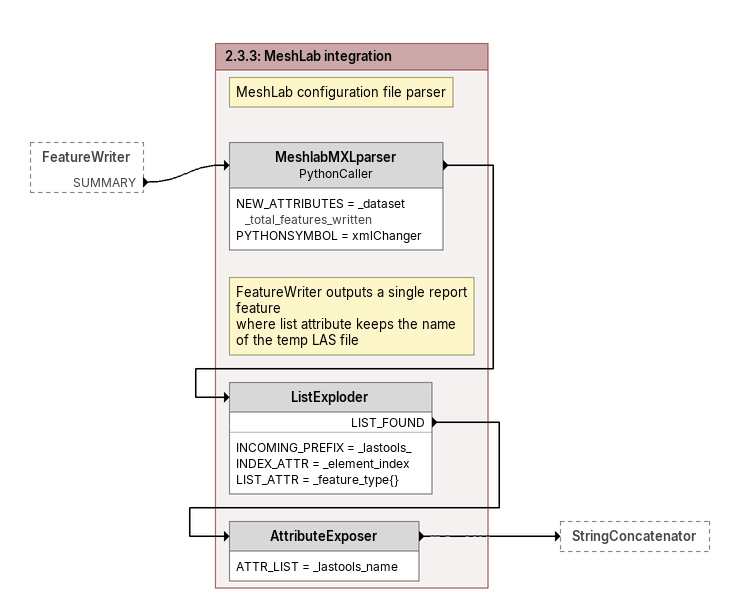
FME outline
FeatureWriter [outside]
    SUMMARY -> MeshlabMXLparser

Bookmark: 2.3.3: MeshLab integration
Note: MeshLab configuration file parser
MeshlabMXLparser: PythonCaller
    NEW_ATTRIBUTES = _dataset _total_features_written
    PYTHONSYMBOL = xmlChanger
    -> ListExploder
Note: FeatureWriter outputs a single report feature / where list attribute keeps the name / of the temp LAS file
ListExploder
    INCOMING_PREFIX = _lastools_
    INDEX_ATTR = _element_index
    LIST_ATTR = _feature_type{}
    LIST_FOUND -> AttributeExposer
AttributeExposer
    ATTR_LIST = _lastools_name
    -> StringConcatenator
